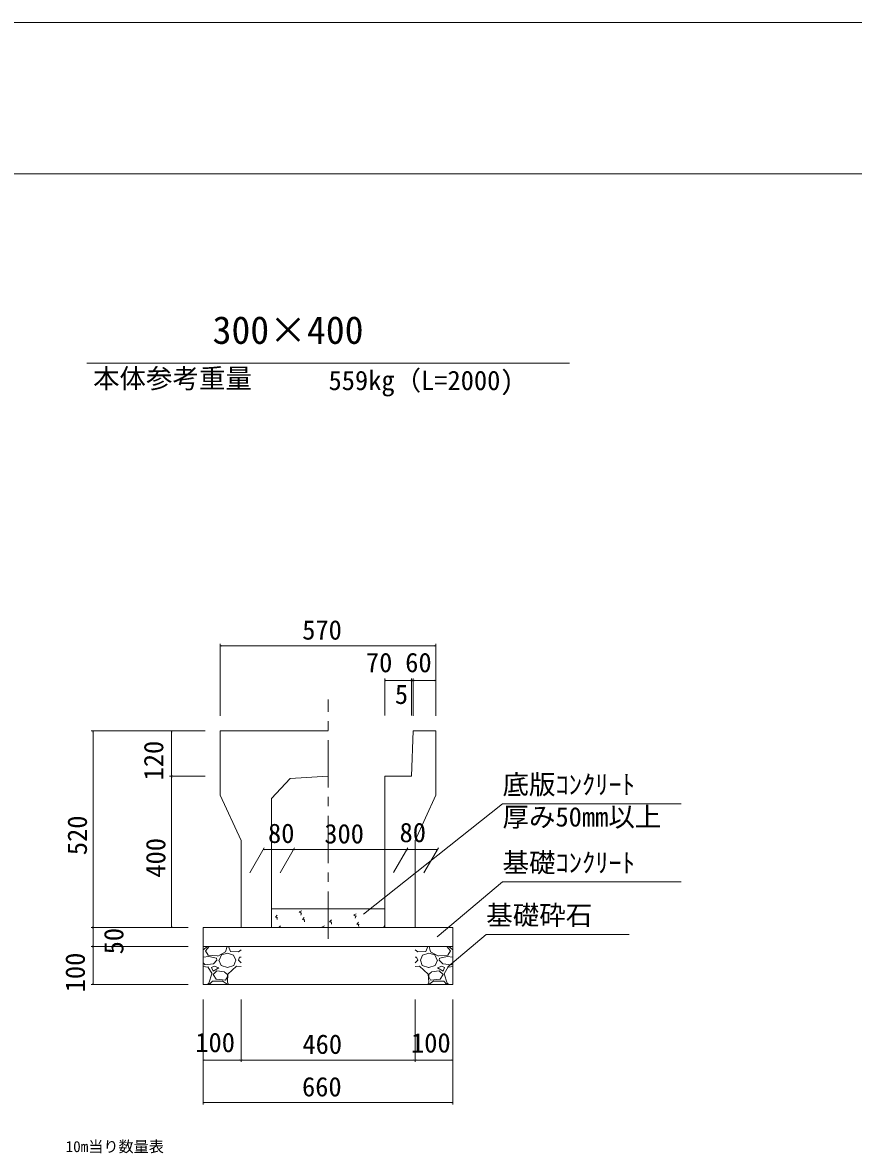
# Model space of a CAD drawing. Units: millimetres on the paper, scale 1:20. Extents: x 0 to 841, y 0 to 594.
# Drawn here: x 199.3 to 309, y 444.6 to 594 of the extents above; entities that cross this region are included whole.
import ezdxf
from ezdxf.enums import TextEntityAlignment as Align

# ---------------------------------------------------------------- set-up
doc = ezdxf.new("R2010")
doc.units = ezdxf.units.MM
doc.linetypes.add('USER1', pattern=[10, 6.25, -1.25, 1.25, -1.25])
for name, color, linetype, lineweight in [('D-STR-DIM（寸法）', 7, 'Continuous', 18), ('D-STR-HTXT（旗揚げ）', 4, 'Continuous', 18), ('D-STR-STRn（構造物）', 5, 'Continuous', 18), ('D-STR（構造物外形線）', 1, 'Continuous', 18), ('D-TTL(外枠）', 2, 'Continuous', 18), ('DEFPOINTS_2', 8, 'Continuous', 18)]:
    doc.layers.add(name, color=color, linetype=linetype, lineweight=lineweight)
doc.layers.add('D-STR-TXT（文字）', color=7, linetype='Continuous')
doc.styles.add('ＭＳ ゴシック', font='')
doc.styles.get('ＭＳ ゴシック').set_extended_font_data('MS Gothic')

msp = doc.modelspace()

# ---------------------------------------------------------------- linework, layer by layer
at = {"layer": 'D-STR-DIM（寸法）'}
for p, q in [((225.378, 502.414), (225.378, 511.903)), ((225.378, 511.653), (225.528, 511.678)), ((225.378, 511.653), (225.398, 511.653)), ((225.528, 511.628), (225.378, 511.653)), ((225.398, 511.653), (253.858, 511.653)), ((253.728, 511.678), (253.878, 511.653)), ((253.878, 511.653), (253.728, 511.628)), ((253.878, 511.653), (253.858, 511.653)), ((253.878, 502.414), (253.878, 511.903)), ((247.128, 502.436), (247.128, 507.32)), ((247.128, 507.07), (247.278, 507.095)), ((247.128, 507.07), (247.148, 507.07)), ((247.278, 507.045), (247.128, 507.07)), ((247.148, 507.07), (250.608, 507.07)), ((250.478, 507.095), (250.628, 507.07)), ((250.628, 507.07), (250.478, 507.045)), ((250.628, 507.07), (250.608, 507.07)), ((250.628, 502.424), (250.628, 507.32)), ((250.628, 502.424), (250.628, 507.32)), ((250.628, 507.07), (250.778, 507.095)), ((250.628, 507.07), (250.648, 507.07)), ((250.778, 507.045), (250.628, 507.07)), ((250.858, 507.07), (250.648, 507.07)), ((250.728, 507.095), (250.878, 507.07)), ((250.878, 507.07), (250.728, 507.045)), ((250.878, 507.07), (250.858, 507.07)), ((250.878, 502.414), (250.878, 507.32)), ((250.878, 502.414), (250.878, 507.32)), ((250.878, 507.07), (251.028, 507.095)), ((250.878, 507.07), (250.898, 507.07)), ((251.028, 507.045), (250.878, 507.07)), ((250.898, 507.07), (253.858, 507.07)), ((253.728, 507.095), (253.878, 507.07)), ((253.878, 507.07), (253.728, 507.045)), ((253.878, 507.07), (253.858, 507.07)), ((253.878, 502.414), (253.878, 507.32)), ((223.378, 500.414), (208.331, 500.414)), ((208.556, 500.264), (208.581, 500.414)), ((208.581, 500.414), (208.581, 500.394)), ((208.581, 500.414), (208.606, 500.264)), ((208.581, 500.394), (208.581, 474.434)), ((223.378, 500.414), (218.692, 500.414)), ((218.917, 500.264), (218.942, 500.414)), ((218.942, 500.414), (218.942, 500.394)), ((218.942, 500.414), (218.967, 500.264)), ((218.942, 494.434), (218.942, 500.394)), ((218.942, 494.414), (218.917, 494.564)), ((218.967, 494.564), (218.942, 494.414)), ((223.378, 494.414), (218.692, 494.414)), ((223.378, 494.414), (218.692, 494.414)), ((218.917, 494.264), (218.942, 494.414)), ((218.942, 494.414), (218.942, 494.434)), ((218.942, 494.414), (218.942, 494.394)), ((218.942, 494.414), (218.967, 494.264)), ((218.942, 494.394), (218.942, 474.434)), ((229.283, 481.653), (231.2, 484.974)), ((231.055, 484.724), (231.205, 484.749)), ((231.055, 484.724), (231.075, 484.724)), ((231.205, 484.699), (231.055, 484.724)), ((235.035, 484.724), (231.075, 484.724)), ((233.283, 481.653), (235.2, 484.974)), ((233.283, 481.653), (235.2, 484.974)), ((234.905, 484.749), (235.055, 484.724)), ((235.055, 484.724), (234.905, 484.699)), ((235.055, 484.724), (235.035, 484.724)), ((235.055, 484.724), (235.205, 484.749)), ((235.055, 484.724), (235.075, 484.724)), ((235.205, 484.699), (235.055, 484.724)), ((235.075, 484.724), (250.016, 484.724)), ((248.283, 481.686), (250.181, 484.974)), ((248.283, 481.686), (250.181, 484.974)), ((249.886, 484.749), (250.036, 484.724)), ((250.036, 484.724), (249.886, 484.699)), ((250.036, 484.724), (250.016, 484.724)), ((250.036, 484.724), (250.186, 484.749)), ((250.036, 484.724), (250.056, 484.724)), ((250.186, 484.699), (250.036, 484.724)), ((250.056, 484.724), (254.035, 484.724)), ((252.283, 481.653), (254.2, 484.974)), ((253.905, 484.749), (254.055, 484.724)), ((254.055, 484.724), (253.905, 484.699)), ((254.055, 484.724), (254.035, 484.724)), ((221.128, 474.414), (208.331, 474.414)), ((221.128, 474.414), (208.331, 474.414)), ((208.581, 474.414), (208.556, 474.564)), ((208.556, 474.264), (208.581, 474.414)), ((208.606, 474.564), (208.581, 474.414)), ((208.581, 474.414), (208.581, 474.434)), ((208.581, 474.414), (208.581, 474.394)), ((208.581, 474.414), (208.606, 474.264)), ((208.581, 474.394), (208.581, 471.934)), ((221.128, 474.414), (218.692, 474.414)), ((218.942, 474.414), (218.917, 474.564)), ((218.967, 474.564), (218.942, 474.414)), ((218.942, 474.414), (218.942, 474.434)), ((221.128, 471.914), (208.331, 471.914)), ((221.128, 471.914), (208.331, 471.914)), ((208.581, 471.914), (208.556, 472.064)), ((208.556, 471.764), (208.581, 471.914)), ((208.606, 472.064), (208.581, 471.914)), ((208.581, 471.914), (208.581, 471.934)), ((208.581, 471.914), (208.581, 471.894)), ((208.581, 471.914), (208.606, 471.764)), ((208.581, 471.894), (208.581, 466.934)), ((221.128, 466.914), (208.331, 466.914)), ((208.581, 466.914), (208.556, 467.064)), ((208.606, 467.064), (208.581, 466.914)), ((208.581, 466.914), (208.581, 466.934)), ((223.128, 464.914), (223.128, 451.041)), ((223.128, 464.914), (223.128, 456.664)), ((228.128, 464.914), (228.128, 456.664)), ((228.128, 464.914), (228.128, 456.664)), ((251.128, 464.914), (251.128, 456.664)), ((251.128, 464.914), (251.128, 456.664)), ((256.128, 464.914), (256.128, 451.041)), ((256.128, 464.914), (256.128, 456.664)), ((223.128, 456.914), (223.278, 456.939)), ((223.128, 456.914), (223.148, 456.914)), ((223.278, 456.889), (223.128, 456.914)), ((223.148, 456.914), (228.108, 456.914)), ((227.978, 456.939), (228.128, 456.914)), ((228.128, 456.914), (227.978, 456.889)), ((228.128, 456.914), (228.108, 456.914)), ((228.128, 456.914), (228.278, 456.939)), ((228.128, 456.914), (228.148, 456.914)), ((228.278, 456.889), (228.128, 456.914)), ((228.148, 456.914), (251.108, 456.914)), ((250.978, 456.939), (251.128, 456.914)), ((251.128, 456.914), (250.978, 456.889)), ((251.128, 456.914), (251.108, 456.914)), ((251.128, 456.914), (251.278, 456.939)), ((251.128, 456.914), (251.148, 456.914)), ((251.278, 456.889), (251.128, 456.914)), ((251.148, 456.914), (256.108, 456.914)), ((255.978, 456.939), (256.128, 456.914)), ((256.128, 456.914), (255.978, 456.889)), ((256.128, 456.914), (256.108, 456.914)), ((223.128, 451.291), (223.278, 451.316)), ((223.128, 451.291), (223.148, 451.291)), ((223.278, 451.266), (223.128, 451.291)), ((223.148, 451.291), (256.108, 451.291)), ((255.978, 451.316), (256.128, 451.291)), ((256.128, 451.291), (255.978, 451.266)), ((256.128, 451.291), (256.108, 451.291))]:
    msp.add_line(p, q, dxfattribs=at)
at = {"layer": 'D-STR-HTXT（旗揚げ）'}
for p, q in [((207.736, 549), (271.52, 549)), ((244.322, 476.179), (262.672, 490.774)), ((286.27, 490.774), (262.672, 490.774)), ((254.034, 473.183), (262.679, 480.447)), ((286.278, 480.447), (262.679, 480.447)), ((255.445, 469.254), (260.529, 473.516)), ((279.392, 473.516), (260.529, 473.516))]:
    msp.add_line(p, q, dxfattribs=at)
at = {"layer": 'D-STR-STRn（構造物）', "color": 7, "linetype": 'USER1'}
msp.add_line((239.628, 472.949), (239.628, 504.569), dxfattribs=at)
at = {"layer": 'D-STR-STRn（構造物）', "color": 7}
for p, q in [((232.128, 476.914), (247.128, 476.914)), ((235.822, 476.512), (236.172, 476.647)), ((232.659, 475.793), (232.9, 476.08)), ((232.659, 475.793), (232.958, 475.767)), ((232.92, 475.489), (232.862, 475.802)), ((235.822, 476.512), (236.071, 476.345)), ((236.031, 476.068), (236.133, 476.37)), ((236.246, 475.479), (236.487, 475.766)), ((236.246, 475.479), (236.545, 475.453)), ((236.506, 475.175), (236.448, 475.488)), ((239.832, 475.165), (240.073, 475.452)), ((239.832, 475.165), (240.131, 475.139)), ((240.092, 474.861), (240.034, 475.174)), ((243.008, 476.112), (243.358, 476.246)), ((243.008, 476.112), (243.256, 475.944)), ((243.217, 475.667), (243.318, 475.969)), ((243.418, 474.851), (243.659, 475.139)), ((233.128, 474.414), (233.347, 474.642)), ((233.305, 474.414), (233.304, 474.42)), ((238.807, 474.499), (239.157, 474.634)), ((238.807, 474.499), (238.933, 474.414)), ((243.418, 474.852), (243.717, 474.825)), ((243.679, 474.547), (243.621, 474.861)), ((247.005, 474.538), (247.128, 474.685)), ((247.005, 474.538), (247.128, 474.527))]:
    msp.add_line(p, q, dxfattribs=at)
at = {"layer": 'D-STR-STRn（構造物）'}
for p, q in [((223.128, 474.414), (256.128, 474.414)), ((223.128, 474.414), (223.128, 466.914)), ((256.128, 474.414), (256.128, 466.914)), ((223.128, 471.914), (256.128, 471.914)), ((223.128, 471.479), (223.691, 471.914)), ((223.437, 471.362), (223.933, 471.914)), ((223.796, 470.759), (223.446, 471.359)), ((225.033, 470.672), (223.783, 470.772)), ((226.089, 471.208), (225.039, 470.658)), ((225.235, 470.112), (225.535, 470.812)), ((225.537, 470.812), (226.337, 471.062)), ((226.288, 471.912), (226.088, 471.212)), ((226.335, 471.062), (227.135, 470.762)), ((226.459, 471.914), (226.728, 471.274)), ((226.734, 471.259), (227.784, 471.209)), ((227.137, 470.76), (227.437, 470.11)), ((227.787, 471.216), (228.128, 471.479)), ((251.469, 471.216), (251.128, 471.479)), ((252.522, 471.259), (251.472, 471.209)), ((252.118, 470.76), (251.818, 470.11)), ((252.921, 471.062), (252.121, 470.762)), ((252.797, 471.914), (252.527, 471.274)), ((253.719, 470.812), (252.919, 471.062)), ((252.967, 471.912), (253.167, 471.212)), ((253.167, 471.208), (254.217, 470.658)), ((254.02, 470.112), (253.72, 470.812)), ((254.222, 470.672), (255.472, 470.772)), ((255.819, 471.362), (255.322, 471.914)), ((255.459, 470.759), (255.809, 471.359)), ((256.128, 471.479), (255.565, 471.914)), ((223.891, 470.606), (223.128, 470.526)), ((223.335, 469.528), (223.128, 469.754)), ((223.738, 469.207), (223.128, 469.258)), ((224.483, 469.615), (223.333, 469.515)), ((224.298, 468.315), (223.748, 469.215)), ((224.885, 470.365), (223.885, 470.615)), ((224.235, 469.162), (224.435, 468.662)), ((224.586, 469.31), (224.236, 469.16)), ((224.937, 470.112), (224.487, 469.612)), ((225.188, 469.113), (224.588, 469.313)), ((224.937, 470.109), (224.887, 470.359)), ((225.182, 470.113), (225.482, 469.413)), ((225.483, 469.408), (226.333, 469.158)), ((226.339, 469.159), (227.189, 469.409)), ((227.538, 469.312), (226.388, 468.262)), ((227.185, 469.414), (227.435, 470.114)), ((228.128, 469.258), (227.538, 469.307)), ((228.128, 469.754), (227.785, 470.128)), ((227.786, 470.113), (227.936, 470.513)), ((228.128, 470.526), (227.941, 470.506)), ((251.128, 470.526), (251.315, 470.506)), ((251.128, 469.754), (251.471, 470.128)), ((251.128, 469.258), (251.718, 469.307)), ((251.47, 470.113), (251.32, 470.513)), ((251.718, 469.312), (252.868, 468.262)), ((252.071, 469.414), (251.821, 470.114)), ((252.916, 469.159), (252.066, 469.409)), ((253.773, 469.408), (252.923, 469.158)), ((254.074, 470.113), (253.774, 469.413)), ((254.068, 469.113), (254.668, 469.313)), ((254.319, 470.109), (254.369, 470.359)), ((254.319, 470.112), (254.769, 469.612)), ((254.371, 470.365), (255.371, 470.615)), ((254.67, 469.31), (255.02, 469.16)), ((254.773, 469.615), (255.923, 469.515)), ((255.021, 469.162), (254.821, 468.662)), ((254.958, 468.315), (255.508, 469.215)), ((255.365, 470.606), (256.128, 470.526)), ((255.518, 469.207), (256.128, 469.258)), ((255.921, 469.528), (256.128, 469.754)), ((223.887, 467.06), (224.287, 468.31)), ((224.435, 468.663), (225.185, 469.113)), ((224.435, 468.214), (224.835, 467.614)), ((224.936, 468.712), (224.436, 468.212)), ((225.942, 468.565), (224.942, 468.715)), ((226.347, 468.202), (225.947, 468.552)), ((226.088, 467.463), (226.338, 467.913)), ((226.384, 468.265), (226.334, 467.215)), ((226.337, 467.912), (226.337, 468.212)), ((252.871, 468.265), (252.921, 467.215)), ((252.909, 468.202), (253.309, 468.552)), ((253.168, 467.463), (252.918, 467.913)), ((252.919, 467.912), (252.919, 468.212)), ((253.313, 468.565), (254.313, 468.715)), ((254.821, 468.663), (254.071, 469.113)), ((254.319, 468.712), (254.819, 468.212)), ((254.821, 468.214), (254.421, 467.614)), ((255.369, 467.06), (254.969, 468.31)), ((223.128, 466.914), (256.128, 466.914)), ((223.691, 466.914), (223.887, 467.066)), ((223.933, 466.914), (224.337, 467.362)), ((224.337, 467.362), (225.637, 467.362)), ((224.838, 467.61), (226.088, 467.46)), ((225.635, 467.374), (226.285, 466.924)), ((226.328, 467.224), (226.459, 466.914)), ((252.927, 467.224), (252.797, 466.914)), ((253.621, 467.374), (252.971, 466.924)), ((254.418, 467.61), (253.168, 467.46)), ((254.919, 467.362), (253.619, 467.362)), ((255.322, 466.914), (254.919, 467.362)), ((255.565, 466.914), (255.369, 467.066))]:
    msp.add_line(p, q, dxfattribs=at)
at = {"layer": 'D-STR（構造物外形線）'}
for p, q in [((225.378, 500.414), (239.628, 500.414)), ((225.378, 500.414), (225.378, 491.914)), ((250.878, 500.414), (250.628, 494.414)), ((250.878, 500.414), (253.878, 500.414)), ((253.878, 500.414), (253.878, 491.914)), ((234.623, 494.114), (232.128, 491.464)), ((234.623, 494.114), (239.628, 494.414)), ((247.128, 474.414), (247.128, 494.414)), ((247.128, 494.414), (250.628, 494.414)), ((225.378, 491.914), (228.128, 485.914)), ((253.878, 491.914), (251.128, 485.914)), ((232.128, 491.464), (232.128, 474.414)), ((228.128, 485.914), (228.128, 474.414)), ((251.128, 485.914), (251.128, 474.414)), ((228.128, 474.414), (232.128, 474.414)), ((251.128, 474.414), (247.128, 474.414))]:
    msp.add_line(p, q, dxfattribs=at)
at = {"layer": 'D-TTL(外枠）'}
msp.add_line((25, 574), (820, 574), dxfattribs=at)
at = {"layer": 'DEFPOINTS_2'}
msp.add_line((0, 594), (841, 594), dxfattribs=at)

# ---------------------------------------------------------------- texts
at = {"layer": 'D-STR-DIM（寸法）', "style": 'ＭＳ ゴシック'}
for s, p in [('570', (236.208, 511.703)), ('70', (244.624, 507.395)), ('60', (249.818, 507.395)), ('5', (248.452, 503.199)), ('80', (231.689, 484.834)), ('300', (239.126, 484.774)), ('80', (249.068, 484.939)), ('100', (222.083, 457.193)), ('460', (236.234, 456.964)), ('100', (250.583, 457.143)), ('660', (236.181, 451.341))]:
    msp.add_text(s, height=2.566, dxfattribs=at).set_placement(p, align=Align.BOTTOM_LEFT)
for s, p in [('120', (218.617, 493.87)), ('520', (208.531, 483.994)), ('400', (218.892, 481.021)), ('50', (213.35, 470.881)), ('100', (208.256, 465.87))]:
    msp.add_text(s, height=2.566, rotation=90, dxfattribs=at).set_placement(p, align=Align.BOTTOM_LEFT)
at = {"layer": 'D-STR-TXT（文字）', "style": 'ＭＳ ゴシック'}
for s, height, p in [('300×400', 3.666, (224.362, 550.449)), ('本体参考重量', 2.566, (208.567, 544.933)), ('559kg（L=2000)', 2.566, (239.687, 544.67)), ('底版ｺﾝｸﾘｰﾄ', 2.566, (262.672, 491.274)), ('厚み50mm以上', 2.566, (262.672, 487.003)), ('基礎ｺﾝｸﾘｰﾄ', 2.566, (262.679, 480.947)), ('基礎砕石', 2.566, (260.529, 474.016)), ('10m当り数量表', 1.466, (204.946, 444.312))]:
    msp.add_text(s, height=height, dxfattribs=at).set_placement(p, align=Align.BOTTOM_LEFT)

doc.saveas('drawing.dxf')
